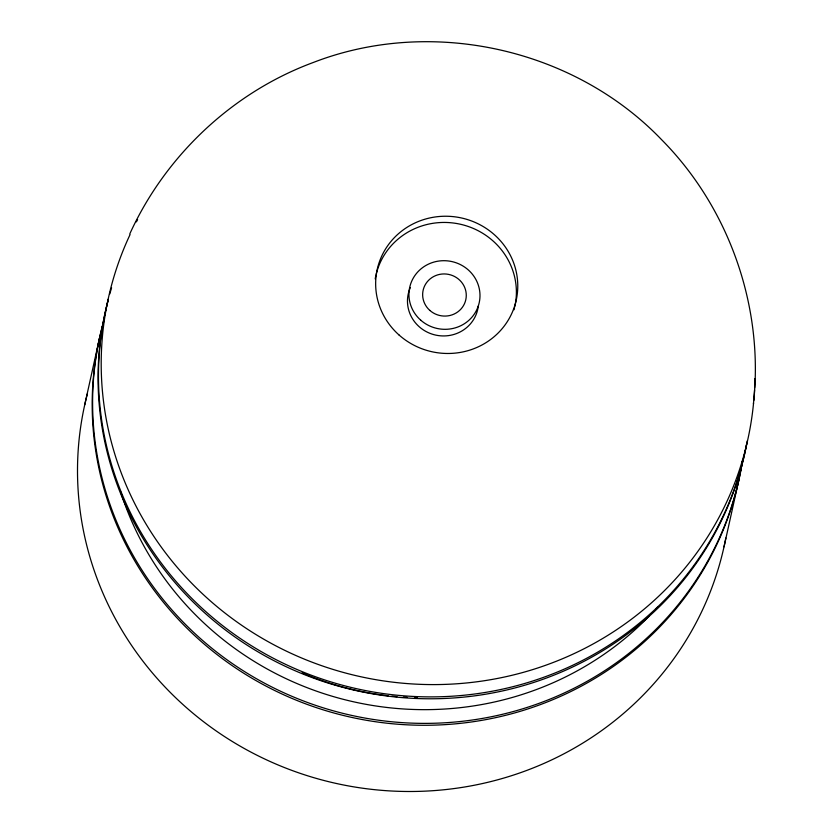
<?xml version="1.0" encoding="UTF-8"?>
<svg xmlns="http://www.w3.org/2000/svg" width="833" height="833" viewBox="0 0 833 833"><rect width="100%" height="100%" fill="white"/><g stroke="black" fill="none" stroke-linecap="round" stroke-linejoin="round"><path stroke-width="1.25" d="M753.438 403.672C764.163 307.835 729.583 208.354 661.735 139.829L659.476 137.497C572.406 48.616 432.921 17.639 316.415 61.288L313.385 62.444C232.563 92.276 165.455 155.573 129.802 233.875M84.727 404.838L99.408 338.614M724.012 546.844L738.694 480.62M657.445 607.267A313.198 301.369 12.5 0 1 655.706 609.194M649.48 615.826A313.198 301.369 12.5 0 1 350.193 701.022A313.198 301.369 12.5 0 1 120.535 491.47M742.286 461.628A327.431 315.061 12.5 0 1 350.714 717.182A327.431 315.061 12.5 0 1 104.198 319.882M742.505 461.003A327.431 315.061 12.5 0 1 351.141 715.287A327.431 315.061 12.5 0 1 104.26 319.226M478.298 306.034A35.59 34.247 12.5 0 1 433.868 334.647A35.59 34.247 12.5 0 1 410.367 287.541M753.553 403.047A327.431 315.061 12.5 0 1 344.779 672.825A327.431 315.061 12.5 0 1 130.052 234.604M136.393 221.88A327.431 315.061 12.5 0 1 137.612 219.6M754.906 378.567A327.431 315.061 12.5 0 1 754.636 387.595M754.511 390.177A327.431 315.061 12.5 0 1 753.792 400.475M514.565 307.585A71.18 68.493 12.5 0 1 514.013 309.761M375.204 278.92A71.18 68.493 12.5 0 1 375.85 275.629M376.099 274.536A71.18 68.493 12.5 0 1 460.753 224.327A71.18 68.493 12.5 0 1 514.825 306.492M747.284 440.876A327.431 315.061 12.5 0 1 357.013 688.797A327.431 315.061 12.5 0 1 108.425 298.964M109.779 293.976A327.431 315.061 12.5 0 1 111.591 287.791M417.343 697.752A298.964 287.666 12.5 0 1 414.792 697.69M407.16 697.367A298.964 287.666 12.5 0 1 403.339 697.138M396.977 696.648A298.964 287.666 12.5 0 1 391.895 696.159M388.095 695.742A298.964 287.666 12.5 0 1 302.087 672.897M746.628 444.031A327.431 315.061 12.5 0 1 355.285 690.401A327.431 315.061 12.5 0 1 108.342 299.609M725.835 538.014A327.431 315.061 12.5 0 1 334.731 783.114A327.431 315.061 12.5 0 1 87.455 393.572M420.655 320.101A35.59 34.247 12.5 0 0 479.204 302.733A35.59 34.247 12.5 0 0 433.514 262.197A35.59 34.247 12.5 0 0 420.655 320.101M429.838 310.417A21.856 21.033 12.5 0 0 465.793 299.755A21.856 21.033 12.5 0 0 437.741 274.859A21.856 21.033 12.5 0 0 429.838 310.417M399.101 335.043A71.18 68.493 12.5 0 0 516.2 300.296A71.18 68.493 12.5 0 0 424.83 219.235A71.18 68.493 12.5 0 0 399.101 335.043"/></g></svg>
